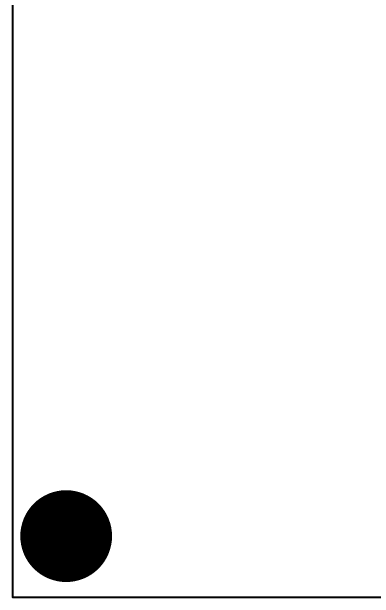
# Model space of a CAD drawing. Extents: x 3.1 to 87.1, y 1.2 to 85.5.
# Drawn here: x 3.1 to 33.2, y 1.19 to 49.86 of the extents above; entities that cross this region are included whole.
import ezdxf

# ---------------------------------------------------------------- set-up
doc = ezdxf.new("R2010")
doc.units = 0
for name, color, linetype in [('17', 110, 'CONTINUOUS'), ('20', 53, 'CONTINUOUS'), ('23', 53, 'CONTINUOUS'), ('44', 253, 'CONTINUOUS')]:
    doc.layers.add(name, color=color, linetype=linetype)

# ---------------------------------------------------------------- blocks, each defined once
blk = doc.blocks.new('ROUNDP')
at = {"const_width": 0.5}
blk.add_lwpolyline([(0, -0.25, 1), (0, 0.25, 1), (0, -0.25)], format="xyb", dxfattribs=at)

msp = doc.modelspace()

# ---------------------------------------------------------------- linework, layer by layer
at = {"layer": '20', "const_width": 0.1524}
for points in [[(3.175, 1.27), (3.175, 77.47)], [(78.105, 1.27), (3.175, 1.27)]]:
    msp.add_lwpolyline(points, dxfattribs=at)
at = {"layer": '20', "const_width": 0.0762}
for points in [[(3.175, 1.3081, 1), (3.175, 1.2319)], [(3.1369, 1.27, 1), (3.2131, 1.27)]]:
    msp.add_lwpolyline(points, format="xyb", dxfattribs=at)
at = {"layer": '23'}
msp.add_point((7.62, 6.35), dxfattribs=at)
at = {"layer": '44'}
msp.add_circle((7.62, 6.35), 1.9844, dxfattribs=at)

# ---------------------------------------------------------------- block references
at = {"layer": '17', "xscale": 7.62, "yscale": 7.62}
msp.add_blockref('ROUNDP', (7.62, 6.35), dxfattribs=at)
msp.add_blockref('ROUNDP', (7.62, 6.35), dxfattribs=at)

doc.saveas('drawing.dxf')
